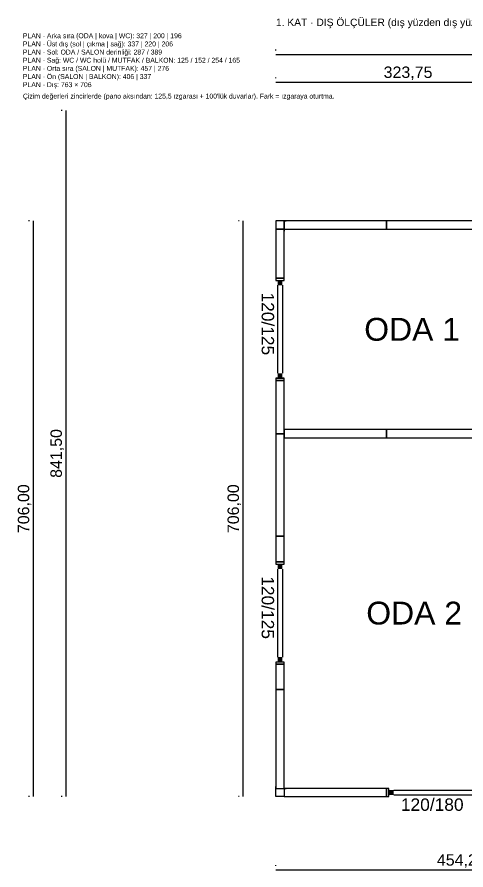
# Model space of a CAD drawing. Header units: centimetres. Extents: x -71 to 5571, y -2315 to 960.
# Drawn here: x 4083 to 4633, y -90 to 956 of the extents above; entities that cross this region are included whole.
import ezdxf
from ezdxf.enums import TextEntityAlignment as Align

# ---------------------------------------------------------------- set-up
doc = ezdxf.new("R2010")
doc.units = ezdxf.units.CM
for name, color, linetype in [('DIS_DUVAR_100', 7, 'Continuous'), ('IC_DUVAR_100', 7, 'Continuous'), ('KIYAS_OLCU', 5, 'Continuous'), ('KOSE_PROFIL_100', 1, 'Continuous'), ('ODA_ADLARI', 7, 'Continuous'), ('PENCERE', 10, 'Continuous')]:
    doc.layers.add(name, color=color, linetype=linetype)
doc.styles.add('ARIAL_TR', font='arial.ttf')
doc.dimstyles.new('PORTMAN', dxfattribs={"dimtxt": 14, "dimasz": 9, "dimexe": 6, "dimexo": 5, "dimgap": 4, "dimtad": 1, "dimzin": 0, "dimtxsty": 'ARIAL_TR', "dimblk": 'ARCHTICK', "dimcen": 2.5, "dimazin": 3, "dimtfac": 0.5, "dimtmove": 2, "dimatfit": 3})

# ---------------------------------------------------------------- blocks, each defined once
blk = doc.blocks.new('*D115')
at = {"color": 0}
for p, q in [((4098, 706), (4097, 706)), ((4103, 0), (4103, 706)), ((4098, 0), (4097, 0))]:
    blk.add_line(p, q, dxfattribs=at)
at = {"layer": 'Defpoints'}
for p in [(4103, 706), (4103, 0), (4103, 0)]:
    blk.add_point(p, dxfattribs=at)
at = {"layer": 'KIYAS_OLCU', "color": 0, "insert": (4092, 353), "char_height": 14, "attachment_point": 5, "rotation": 90, "style": 'ARIAL_TR'}
blk.add_mtext('706,00', dxfattribs=at)
blk = doc.blocks.new('_ARCHTICK')
blk = doc.blocks.new('*D118')
at = {"color": 0}
for p, q in [((4138, 841.5), (4137, 841.5)), ((4143, 0), (4143, 841.5)), ((4138, 0), (4137, 0))]:
    blk.add_line(p, q, dxfattribs=at)
at = {"layer": 'Defpoints'}
for p in [(4143, 841.5), (4143, 0), (4143, 0)]:
    blk.add_point(p, dxfattribs=at)
at = {"layer": 'KIYAS_OLCU', "color": 0, "insert": (4132, 420.75), "char_height": 14, "attachment_point": 5, "rotation": 90, "style": 'ARIAL_TR'}
blk.add_mtext('841,50', dxfattribs=at)
blk = doc.blocks.new("100'LÜK 125'LİK PANO")
blk.add_lwpolyline([(0, 0), (10, 0), (10, 125.5), (0, 125.5)], close=True)
blk = doc.blocks.new('kaynak-pencere-120180')
at = {"layer": 'PENCERE', "color": 1}
for p, q in [((53839.9, 6703.8), (53839.9, 6713.8)), ((53845.9, 6711.8), (53953.9, 6711.8)), ((53845.9, 6705.8), (53953.9, 6705.8)), ((53959.9, 6703.8), (53959.9, 6713.8))]:
    blk.add_line(p, q, dxfattribs=at)
for points in [[(53839.9, 6705.8), (53845.9, 6705.8), (53839.9, 6711.8), (53845.9, 6711.8)], [(53959.9, 6705.8), (53953.9, 6705.8), (53959.9, 6711.8), (53953.9, 6711.8)]]:
    blk.add_solid(points, dxfattribs=at)
at = {"layer": 'PENCERE', "color": 0, "lineweight": 25, "style": 'ARIAL_TR'}
blk.add_text('120/180', height=15.22, dxfattribs=at).set_placement((53854.7, 6686.3))
blk = doc.blocks.new('BOM_P02_PENCERE_1200x1800')
at = {"layer": 'PENCERE'}
blk.add_blockref('kaynak-pencere-120180', (0, 0), dxfattribs=at)
blk = doc.blocks.new("100'LÜK 125'LİK (120x180) PENCERELİ PANO")
for points in [[(0, 122.75), (10, 122.75), (10, 125.5), (0, 125.5)], [(0, 0), (10, 0), (10, 2.75), (0, 2.75)]]:
    blk.add_lwpolyline(points, close=True)
at = {"layer": 'PENCERE', "rotation": 270}
blk.add_blockref('BOM_P02_PENCERE_1200x1800', (-6703.823, 53962.624), dxfattribs=at)
blk = doc.blocks.new("100'LÜK 121.25'LİK PANO")
blk.add_lwpolyline([(0, 0), (10, 0), (10, 121.25), (0, 121.25)], close=True)
blk = doc.blocks.new("100'LÜK 31'LİK PANO")
blk.add_lwpolyline([(0, 0), (10, 0), (10, 31), (0, 31)], close=True)
blk = doc.blocks.new('kaynak-pencere-120x125')
at = {"layer": 'PENCERE', "color": 1}
for p, q in [((53387, 8192.9), (53397, 8192.9)), ((53389, 8186.9), (53389, 8078.9)), ((53395, 8186.9), (53395, 8078.9)), ((53387, 8072.9), (53397, 8072.9))]:
    blk.add_line(p, q, dxfattribs=at)
for points in [[(53389, 8192.9), (53389, 8186.9), (53395, 8192.9), (53395, 8186.9)], [(53389, 8072.9), (53389, 8078.9), (53395, 8072.9), (53395, 8078.9)]]:
    blk.add_solid(points, dxfattribs=at)
at = {"layer": 'PENCERE', "color": 0, "lineweight": 25, "style": 'ARIAL_TR'}
blk.add_text('120/125', height=15.22, rotation=270, dxfattribs=at).set_placement((53369.5, 8178))
blk = doc.blocks.new('BOM_P05_PENCERE_1200x1250')
at = {"layer": 'PENCERE'}
blk.add_blockref('kaynak-pencere-120x125', (0, 0), dxfattribs=at)
blk = doc.blocks.new("100'LÜK 125'LİK (120x125) PENCERELİ PANO")
for points in [[(0, 122.75), (10, 122.75), (10, 125.5), (0, 125.5)], [(0, 0), (10, 0), (10, 2.75), (0, 2.75)]]:
    blk.add_lwpolyline(points, close=True)
at = {"layer": 'PENCERE'}
blk.add_blockref('BOM_P05_PENCERE_1200x1250', (-53387.006, -8070.111), dxfattribs=at)
blk = doc.blocks.new("100'LÜK 31.75'LİK PANO")
blk.add_lwpolyline([(0, 0), (10, 0), (10, 31.75), (0, 31.75)], close=True)
blk = doc.blocks.new("100'LÜK 65.25'LİK PANO")
blk.add_lwpolyline([(0, 0), (10, 0), (10, 65.25), (0, 65.25)], close=True)
blk = doc.blocks.new("100'LÜK 60.25'LİK PANO")
blk.add_lwpolyline([(0, 0), (10, 0), (10, 60.25), (0, 60.25)], close=True)
blk = doc.blocks.new('100X100 DIŞ KÖŞE DİREĞİ')
at = {"color": 1}
for p, q in [((10, 12.5), (12.5, 12.5)), ((0, 2.5), (0, 0)), ((10, 2.5), (10, 0)), ((10, 2.5), (12.5, 2.5))]:
    blk.add_line(p, q, dxfattribs=at)
blk.add_lwpolyline([(0, 2.5), (10, 2.5), (10, 12.5), (0, 12.5)], close=True, dxfattribs=at)
blk = doc.blocks.new('*D120')
at = {"color": 0}
for p, q in [((4400, 881), (4400, 882)), ((4723.75, 881), (4723.75, 882)), ((4400, 876), (4723.75, 876))]:
    blk.add_line(p, q, dxfattribs=at)
at = {"layer": 'Defpoints'}
for p in [(4400, 876), (4400, 876), (4723.75, 876)]:
    blk.add_point(p, dxfattribs=at)
at = {"layer": 'KIYAS_OLCU', "color": 0, "insert": (4561.875, 887), "char_height": 14, "attachment_point": 5, "style": 'ARIAL_TR'}
blk.add_mtext('323,75', dxfattribs=at)
blk = doc.blocks.new('*D123')
at = {"color": 0}
for p, q in [((4400, 915), (4400, 916)), ((4400, 910), (5163, 910)), ((5163, 915), (5163, 916))]:
    blk.add_line(p, q, dxfattribs=at)
at = {"layer": 'Defpoints'}
for p in [(4400, 910), (4400, 910), (5163, 910)]:
    blk.add_point(p, dxfattribs=at)
at = {"layer": 'KIYAS_OLCU', "color": 0, "insert": (4781.5, 921), "char_height": 14, "attachment_point": 5, "style": 'ARIAL_TR'}
blk.add_mtext('763,00', dxfattribs=at)
blk = doc.blocks.new('*D124')
at = {"color": 0}
for p, q in [((4400, -85), (4400, -84)), ((4400, -90), (4854.25, -90)), ((4854.25, -85), (4854.25, -84))]:
    blk.add_line(p, q, dxfattribs=at)
at = {"layer": 'Defpoints'}
for p in [(4400, -90), (4400, -90), (4854.25, -90)]:
    blk.add_point(p, dxfattribs=at)
at = {"layer": 'KIYAS_OLCU', "color": 0, "insert": (4627.125, -79), "char_height": 14, "attachment_point": 5, "style": 'ARIAL_TR'}
blk.add_mtext('454,25', dxfattribs=at)
blk = doc.blocks.new('*D126')
at = {"color": 0}
for p, q in [((4355, 706), (4354, 706)), ((4360, 0), (4360, 706)), ((4355, 0), (4354, 0))]:
    blk.add_line(p, q, dxfattribs=at)
at = {"layer": 'Defpoints'}
for p in [(4360, 706), (4360, 0), (4360, 0)]:
    blk.add_point(p, dxfattribs=at)
at = {"layer": 'KIYAS_OLCU', "color": 0, "insert": (4349, 353), "char_height": 14, "attachment_point": 5, "rotation": 90, "style": 'ARIAL_TR'}
blk.add_mtext('706,00', dxfattribs=at)

msp = doc.modelspace()

# ---------------------------------------------------------------- block references
at = {"layer": 'DIS_DUVAR_100'}
for name, p, rotation in [("100'LÜK 125'LİK PANO", (4410, 706), 270), ("100'LÜK 125'LİK PANO", (4535.5, 706), 270), ("100'LÜK 125'LİK PANO", (4410, 10), 270), ("100'LÜK 125'LİK (120x180) PENCERELİ PANO", (4661, 0), 90)]:
    msp.add_blockref(name, p, dxfattribs=dict(at, rotation=rotation))
for name, p in [("100'LÜK 60.25'LİK PANO", (4400, 635.75)), ("100'LÜK 125'LİK (120x125) PENCERELİ PANO", (4400, 510.25)), ("100'LÜK 65.25'LİK PANO", (4400, 445)), ("100'LÜK 125'LİK PANO", (4400, 319.5)), ("100'LÜK 31.75'LİK PANO", (4400, 287.75)), ("100'LÜK 125'LİK (120x125) PENCERELİ PANO", (4400, 162.25)), ("100'LÜK 31'LİK PANO", (4400, 131.25)), ("100'LÜK 121.25'LİK PANO", (4400, 10))]:
    msp.add_blockref(name, p, dxfattribs=at)
at = {"layer": 'IC_DUVAR_100', "rotation": 270}
for p in [(4410, 450), (4535.5, 450)]:
    msp.add_blockref("100'LÜK 125'LİK PANO", p, dxfattribs=at)
at = {"layer": 'KOSE_PROFIL_100'}
msp.add_blockref('100X100 DIŞ KÖŞE DİREĞİ', (4400, 693.5), dxfattribs=at)
at = {"layer": 'KOSE_PROFIL_100', "yscale": -1}
msp.add_blockref('100X100 DIŞ KÖŞE DİREĞİ', (4400, 12.5), dxfattribs=at)

# ---------------------------------------------------------------- texts
at = {"layer": 'KIYAS_OLCU', "style": 'ARIAL_TR'}
for s, height, p in [('1. KAT · DIŞ ÖLÇÜLER (dış yüzden dış yüze) · Lokman 14:36: iç ölçüler yok, sıra sıra', 9, (4400, 945)), ('PLAN · Arka sıra (ODA | kova | WC): 327 | 200 | 196', 6, (4090, 930)), ('PLAN · Üst dış (sol | çıkma | sağ): 337 | 220 | 206', 6, (4090, 920)), ('PLAN · Sol: ODA / SALON derinliği: 287 / 389', 6, (4090, 910)), ('PLAN · Sağ: WC / WC holü / MUTFAK / BALKON: 125 / 152 / 254 / 165', 6, (4090, 900)), ('PLAN · Orta sıra (SALON | MUTFAK): 457 | 276', 6, (4090, 890)), ('PLAN · Ön (SALON | BALKON): 406 | 337', 6, (4090, 880)), ('PLAN · Dış: 763 × 706', 6, (4090, 870)), ("Çizim değerleri zincirlerde (pano aksından: 125,5 ızgarası + 100'lük duvarlar). Fark = ızgaraya oturtma.", 6, (4090, 856))]:
    msp.add_text(s, height=height, dxfattribs=at).set_placement(p)
at = {"layer": 'ODA_ADLARI', "style": 'ARIAL_TR'}
for s, p in [('ODA 1', (4566.875, 573)), ('ODA 2', (4569.375, 225))]:
    msp.add_text(s, height=28, dxfattribs=at).set_placement(p, align=Align.MIDDLE_CENTER)

# ---------------------------------------------------------------- dimensions: what is measured, and where the dimension line sits
at = {"layer": 'KIYAS_OLCU'}
for base, p1, p2, picture, middle in [((4400, 910), (4400, 910), (5163, 910), '*D123', (4781.5, 921)), ((4400, 876), (4400, 876), (4723.75, 876), '*D120', (4561.875, 887)), ((4400, -90), (4400, -90), (4854.25, -90), '*D124', (4627.125, -79))]:
    dim = msp.add_linear_dim(base=base, p1=p1, p2=p2, dimstyle='PORTMAN', dxfattribs=at)
    dim.commit()
    dim.dimension.update_dxf_attribs({"geometry": picture, "text_midpoint": middle})
for base, p1, p2, picture, middle in [((4143, 0), (4143, 0), (4143, 841.5), '*D118', (4132, 420.75)), ((4103, 0), (4103, 0), (4103, 706), '*D115', (4092, 353)), ((4360, 0), (4360, 0), (4360, 706), '*D126', (4349, 353))]:
    dim = msp.add_linear_dim(base=base, p1=p1, p2=p2, angle=90, dimstyle='PORTMAN', dxfattribs=at)
    dim.commit()
    dim.dimension.update_dxf_attribs({"geometry": picture, "text_midpoint": middle})

doc.saveas('drawing.dxf')
